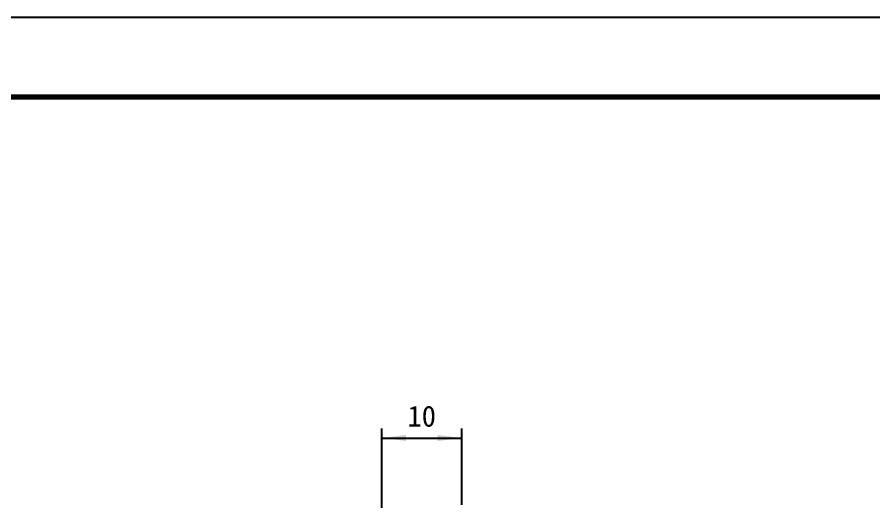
# Model space of a CAD drawing. Header units: millimetres. Extents: x -23892 to 57527, y -540 to 34444.
# Drawn here: x 15409 to 19665, y 30375 to 32814 of the extents above; entities that cross this region are included whole.
import ezdxf

# ---------------------------------------------------------------- set-up
doc = ezdxf.new("R2010")
doc.units = ezdxf.units.MM
for name, color, linetype, lineweight in [('CAXA0', 7, 'Continuous', 70), ('CAXA3', 7, 'Continuous', 25), ('CAXA4', 3, 'Continuous', 25)]:
    doc.layers.add(name, color=color, linetype=linetype, lineweight=lineweight)
doc.styles.get("Standard").update_dxf_attribs({"font": ''})
doc.styles.get('Standard').set_extended_font_data('FangSong')

msp = doc.modelspace()

# ---------------------------------------------------------------- hatches: boundary and pattern name
at = {"layer": 'CAXA4', "linetype": 'Continuous', "lineweight": 25}
for points in [[(17221.062, 30722.325), (17340.0421, 30707.4525), (17340.0421, 30737.1976)], [(17617.6625, 30722.325), (17498.6824, 30707.4525), (17498.6824, 30737.1976)]]:
    msp.add_hatch(color=3, dxfattribs=at).paths.add_polyline_path(points, flags=0)

# ---------------------------------------------------------------- linework, layer by layer
at = {"layer": 'CAXA0', "linetype": 'Continuous', "lineweight": 70}
msp.add_line((1621.9579, 32417.7475), (23791.9295, 32417.7475), dxfattribs=at)
at = {"layer": 'CAXA3', "linetype": 'Continuous', "lineweight": 25}
msp.add_line((630.4565, 32814.3481), (24188.5301, 32814.3481), dxfattribs=at)
at = {"layer": 'CAXA4', "color": 3, "linetype": 'Continuous', "lineweight": 25}
for p, q in [((17221.062, 30375.0038), (17221.062, 30769.9171)), ((17617.6625, 30390.1383), (17617.6625, 30769.9171)), ((17221.062, 30722.325), (17617.6625, 30722.325))]:
    msp.add_line(p, q, dxfattribs=at)

# ---------------------------------------------------------------- texts
at = {"layer": 'CAXA4', "color": 3, "lineweight": 25}
msp.add_text('10', height=104.10765, dxfattribs=at).set_placement((17347.9967, 30778.6919))

doc.saveas('drawing.dxf')
